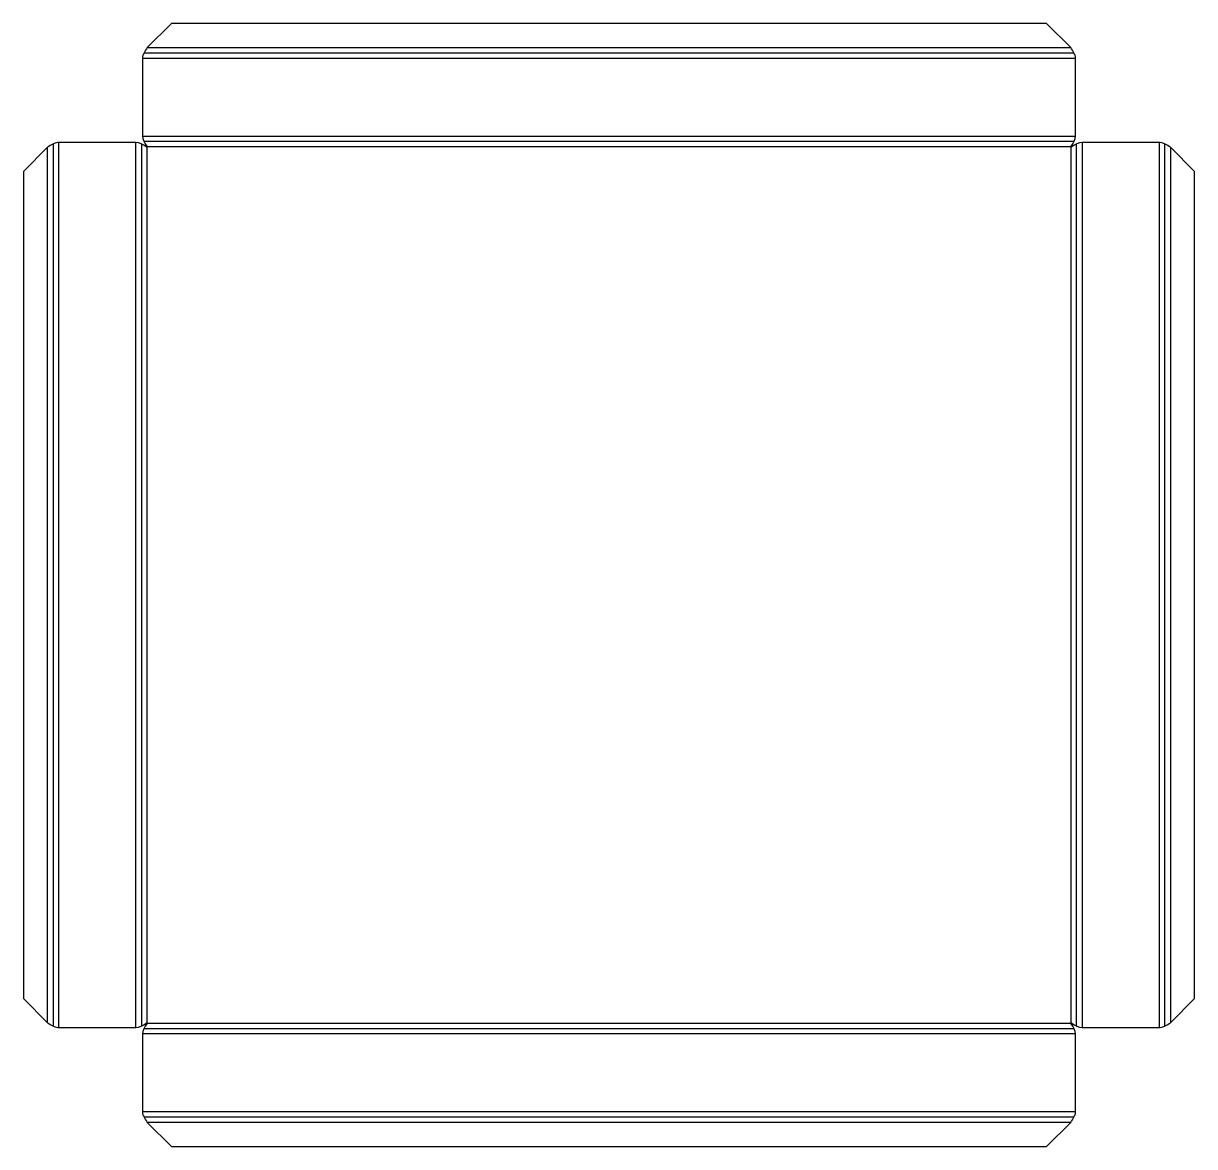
# Model space of a CAD drawing. Header units: millimetres. Extents: x -31 to 211, y 0 to 232.
import ezdxf

# ---------------------------------------------------------------- set-up
doc = ezdxf.new("R2010")
doc.units = ezdxf.units.MM

msp = doc.modelspace()

# ---------------------------------------------------------------- linework, layer by layer
at = {"layer": 'BEND'}
for p, q in [((186.57, 225.92), (-5.71, 225.92)), ((-24.46, 207.16), (-24.46, 24.89)), ((-6.2, 207.16), (-6.2, 24.89)), ((186.57, 207.65), (-5.71, 207.65)), ((187.06, 24.89), (187.06, 207.16)), ((205.32, 24.89), (205.32, 207.16)), ((-5.71, 24.39), (186.57, 24.39)), ((-5.71, 6.13), (186.57, 6.13))]:
    msp.add_line(p, q, dxfattribs=at)
at = {"layer": 'BEND_EXTENT'}
for p, q in [((-5, 227.05), (185.86, 227.05)), ((186.86, 224.79), (-6, 224.79)), ((-6, 208.79), (186.86, 208.79)), ((-25.59, 25.59), (-25.59, 206.45)), ((-23.33, 207.45), (-23.33, 24.59)), ((-7.33, 24.59), (-7.33, 207.45)), ((-5.07, 206.45), (-5.07, 25.59)), ((185.86, 206.52), (-5, 206.52)), ((185.93, 25.59), (185.93, 206.45)), ((188.19, 207.45), (188.19, 24.59)), ((204.19, 24.59), (204.19, 207.45)), ((206.45, 206.45), (206.45, 25.59)), ((-5, 25.52), (185.86, 25.52)), ((186.86, 23.26), (-6, 23.26)), ((-6, 7.26), (186.86, 7.26)), ((185.86, 5), (-5, 5))]:
    msp.add_line(p, q, dxfattribs=at)
at = {"layer": 'OUTER_PROFILES'}
for p, q in [((0, 232.05), (-5, 227.05)), ((180.86, 232.05), (0, 232.05)), ((185.86, 227.05), (180.86, 232.05)), ((-6, 224.79), (-6, 208.79)), ((186.86, 208.79), (186.86, 224.79)), ((-25.59, 206.45), (-30.59, 201.45)), ((-7.33, 207.45), (-23.33, 207.45)), ((-5, 206.52), (-5.07, 206.45)), ((185.93, 206.45), (185.86, 206.52)), ((204.19, 207.45), (188.19, 207.45)), ((211.45, 201.45), (206.45, 206.45)), ((-30.59, 201.45), (-30.59, 30.59)), ((211.45, 30.59), (211.45, 201.45)), ((-30.59, 30.59), (-25.59, 25.59)), ((206.45, 25.59), (211.45, 30.59)), ((-23.33, 24.59), (-7.33, 24.59)), ((-5.07, 25.59), (-5, 25.52)), ((185.86, 25.52), (185.93, 25.59)), ((188.19, 24.59), (204.19, 24.59)), ((-6, 23.26), (-6, 7.26)), ((186.86, 7.26), (186.86, 23.26)), ((-5, 5), (0, 0)), ((180.86, 0), (185.86, 5)), ((0, 0), (180.86, 0))]:
    msp.add_line(p, q, dxfattribs=at)
for points, knots in [([(-5, 227.05), (-5.49, 226.34), (-5.95, 225.63), (-6, 224.93), (-6, 224.88), (-6, 224.83), (-6, 224.79)], [1.570796, 1.570796, 1.570796, 1.570796, 3.043762, 3.043762, 3.043762, 3.141593, 3.141593, 3.141593, 3.141593]), ([(186.86, 224.79), (186.86, 224.83), (186.86, 224.88), (186.85, 224.93), (186.81, 225.63), (186.35, 226.34), (185.86, 227.05)], [-3.141593, -3.141593, -3.141593, -3.141593, -3.043762, -3.043762, -3.043762, -1.570796, -1.570796, -1.570796, -1.570796]), ([(-6, 208.79), (-6, 208.08), (-5.59, 207.37), (-5.1, 206.66), (-5.07, 206.62), (-5.03, 206.57), (-5, 206.52)], [-3.141593, -3.141593, -3.141593, -3.141593, -1.668627, -1.668627, -1.668627, -1.570796, -1.570796, -1.570796, -1.570796]), ([(185.86, 206.52), (185.89, 206.57), (185.92, 206.62), (185.96, 206.66), (186.44, 207.37), (186.86, 208.08), (186.86, 208.79)], [1.570796, 1.570796, 1.570796, 1.570796, 1.668627, 1.668627, 1.668627, 3.141593, 3.141593, 3.141593, 3.141593]), ([(-23.33, 207.45), (-23.38, 207.45), (-23.43, 207.45), (-23.47, 207.45), (-24.18, 207.4), (-24.89, 206.94), (-25.59, 206.45)], [-3.141593, -3.141593, -3.141593, -3.141593, -3.043762, -3.043762, -3.043762, -1.570796, -1.570796, -1.570796, -1.570796]), ([(-5.07, 206.45), (-5.12, 206.49), (-5.16, 206.52), (-5.21, 206.55), (-5.92, 207.04), (-6.63, 207.45), (-7.33, 207.45)], [1.570796, 1.570796, 1.570796, 1.570796, 1.668627, 1.668627, 1.668627, 3.141593, 3.141593, 3.141593, 3.141593]), ([(188.19, 207.45), (187.48, 207.45), (186.78, 207.04), (186.07, 206.55), (186.02, 206.52), (185.98, 206.49), (185.93, 206.45)], [-3.141593, -3.141593, -3.141593, -3.141593, -1.668627, -1.668627, -1.668627, -1.570796, -1.570796, -1.570796, -1.570796]), ([(206.45, 206.45), (205.75, 206.94), (205.04, 207.4), (204.33, 207.45), (204.29, 207.45), (204.24, 207.45), (204.19, 207.45)], [1.570796, 1.570796, 1.570796, 1.570796, 3.043762, 3.043762, 3.043762, 3.141593, 3.141593, 3.141593, 3.141593]), ([(-25.59, 25.59), (-24.89, 25.1), (-24.18, 24.65), (-23.47, 24.6), (-23.43, 24.6), (-23.38, 24.59), (-23.33, 24.59)], [1.570796, 1.570796, 1.570796, 1.570796, 3.043762, 3.043762, 3.043762, 3.141593, 3.141593, 3.141593, 3.141593]), ([(-7.33, 24.59), (-6.63, 24.59), (-5.92, 25.01), (-5.21, 25.5), (-5.16, 25.53), (-5.12, 25.56), (-5.07, 25.59)], [-3.141593, -3.141593, -3.141593, -3.141593, -1.668627, -1.668627, -1.668627, -1.570796, -1.570796, -1.570796, -1.570796]), ([(-5, 25.52), (-5.03, 25.48), (-5.07, 25.43), (-5.1, 25.38), (-5.59, 24.68), (-6, 23.97), (-6, 23.26)], [1.570796, 1.570796, 1.570796, 1.570796, 1.668627, 1.668627, 1.668627, 3.141593, 3.141593, 3.141593, 3.141593]), ([(186.86, 23.26), (186.86, 23.97), (186.44, 24.68), (185.96, 25.38), (185.92, 25.43), (185.89, 25.48), (185.86, 25.52)], [-3.141593, -3.141593, -3.141593, -3.141593, -1.668627, -1.668627, -1.668627, -1.570796, -1.570796, -1.570796, -1.570796]), ([(185.93, 25.59), (185.98, 25.56), (186.02, 25.53), (186.07, 25.5), (186.78, 25.01), (187.48, 24.59), (188.19, 24.59)], [1.570796, 1.570796, 1.570796, 1.570796, 1.668627, 1.668627, 1.668627, 3.141593, 3.141593, 3.141593, 3.141593]), ([(204.19, 24.59), (204.24, 24.59), (204.29, 24.6), (204.33, 24.6), (205.04, 24.65), (205.75, 25.1), (206.45, 25.59)], [-3.141593, -3.141593, -3.141593, -3.141593, -3.043762, -3.043762, -3.043762, -1.570796, -1.570796, -1.570796, -1.570796]), ([(-6, 7.26), (-6, 7.21), (-6, 7.17), (-6, 7.12), (-5.95, 6.41), (-5.49, 5.71), (-5, 5)], [-3.141593, -3.141593, -3.141593, -3.141593, -3.043762, -3.043762, -3.043762, -1.570796, -1.570796, -1.570796, -1.570796]), ([(185.86, 5), (186.35, 5.71), (186.81, 6.41), (186.85, 7.12), (186.86, 7.17), (186.86, 7.21), (186.86, 7.26)], [1.570796, 1.570796, 1.570796, 1.570796, 3.043762, 3.043762, 3.043762, 3.141593, 3.141593, 3.141593, 3.141593])]:
    msp.add_open_spline(points, degree=3, knots=knots, dxfattribs=at)

doc.saveas('drawing.dxf')
